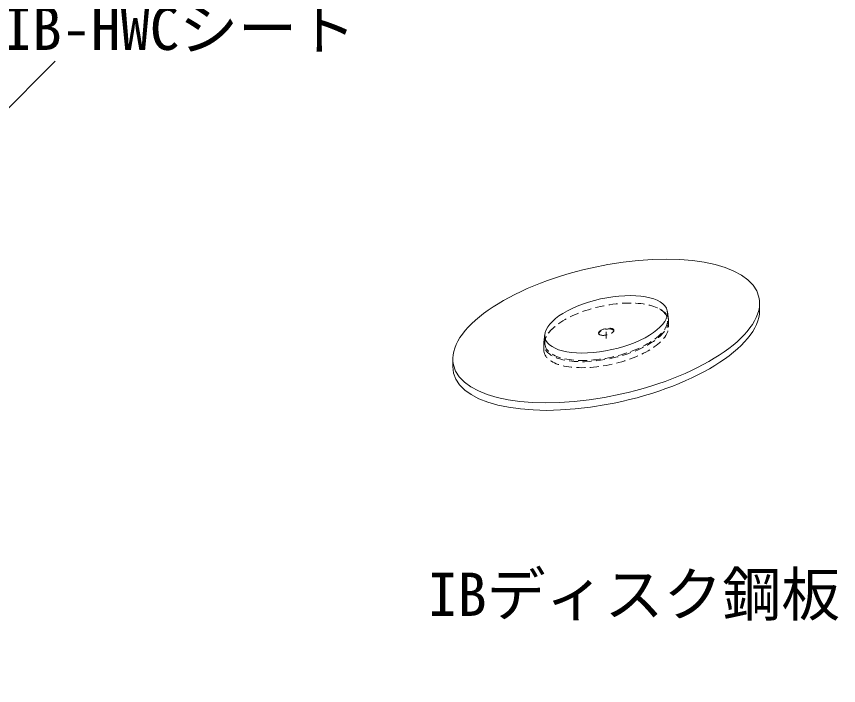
# Model space of a CAD drawing. Units: millimetres, scale not verified. Extents: x -840 to 840, y -594 to 594.
# Drawn here: x 123.8 to 343.5, y 196.4 to 375.1 of the extents above; entities that cross this region are included whole.
import ezdxf
from ezdxf.enums import TextEntityAlignment as Align

# ---------------------------------------------------------------- set-up
doc = ezdxf.new("R2010")
doc.units = ezdxf.units.MM
doc.header["$LTSCALE"] = 2
doc.linetypes.add('CHAIN1', pattern=[8, 5, -1, 1, -1])
doc.linetypes.add('DASHED1', pattern=[1.8, 1.2, -0.6])
for name, color, linetype, lineweight in [('0-1_文字', 5, 'Continuous', 9), ('0-5_IBｼｰﾄ', 7, 'Continuous', 9), ('0-D_部材(積層鋼板)', 4, 'Continuous', 9), ('0-F_中心線', 2, 'CHAIN1', 9), ('1-1_増張りシート', 7, 'Continuous', 9)]:
    doc.layers.add(name, color=color, linetype=linetype, lineweight=lineweight)
doc.styles.add('ＭＳ ゴシック', font='')
doc.styles.get('ＭＳ ゴシック').set_extended_font_data('MS Gothic')

msp = doc.modelspace()

# ---------------------------------------------------------------- linework, layer by layer
at = {"layer": '0-5_IBｼｰﾄ'}
msp.add_line((-40.26, 188.719), (134.218, 363.197), dxfattribs=at)
at = {"layer": '0-D_部材(積層鋼板)', "color": 134, "linetype": 'DASHED1'}
for p, q in [((298.045, 293.761), (298.045, 292.161)), ((264.74, 287.695), (264.74, 286.095))]:
    msp.add_line(p, q, dxfattribs=at)
for major_axis in [(-16.328, -3.62), (-2.041, -0.452)]:
    msp.add_ellipse((281.393, 290.928), major_axis=major_axis, ratio=0.414214, dxfattribs=at)
for centre, major_axis, start_param, end_param in [((281.393, 290.728), (-16.583, -3.676), 5.5951713, 9.9296477), ((281.393, 289.128), (-16.583, -3.676), 6.1916132, 9.3332058), ((281.393, 290.728), (-2.041, -0.452), 3.1634857, 6.078148)]:
    msp.add_ellipse(centre, major_axis=major_axis, ratio=0.414214, start_param=start_param, end_param=end_param, dxfattribs=at)
at = {"layer": '0-F_中心線'}
msp.add_line((281.393, 289.128), (281.393, 290.928), dxfattribs=at)
at = {"layer": '1-1_増張りシート'}
for p, q in [((322.383, 296.593), (322.383, 298.593)), ((322.383, 296.593), (322.383, 298.593)), ((240.402, 281.663), (240.402, 283.663)), ((240.402, 281.663), (240.402, 283.663))]:
    msp.add_line(p, q, dxfattribs=at)
at = {"layer": '1-1_増張りシート', "color": 134}
for p, q in [((297.764, 296.3), (298.045, 294.161)), ((265.021, 290.337), (264.74, 288.095))]:
    msp.add_line(p, q, dxfattribs=at)
at = {"layer": '1-1_増張りシート'}
msp.add_ellipse((281.393, 291.128), major_axis=(-40.819, -9.049), ratio=0.414214, dxfattribs=at)
at = {"layer": '1-1_増張りシート', "color": 134}
msp.add_ellipse((281.393, 292.928), major_axis=(-16.328, -3.62), ratio=0.414214, dxfattribs=at)
at = {"layer": '1-1_増張りシート'}
msp.add_ellipse((281.393, 289.128), major_axis=(-40.819, -9.049), ratio=0.414214, start_param=6.1916132, end_param=9.3332058, dxfattribs=at)

# ---------------------------------------------------------------- texts
at = {"layer": '0-1_文字', "color": 7, "style": 'ＭＳ ゴシック'}
for s, p in [('サンタックIB-HWCシート', (41.51, 362.737)), ('IBディスク鋼板', (233.773, 211.584))]:
    msp.add_text(s, height=11.54, dxfattribs=at).set_placement(p, align=Align.BOTTOM_LEFT)

doc.saveas('drawing.dxf')
